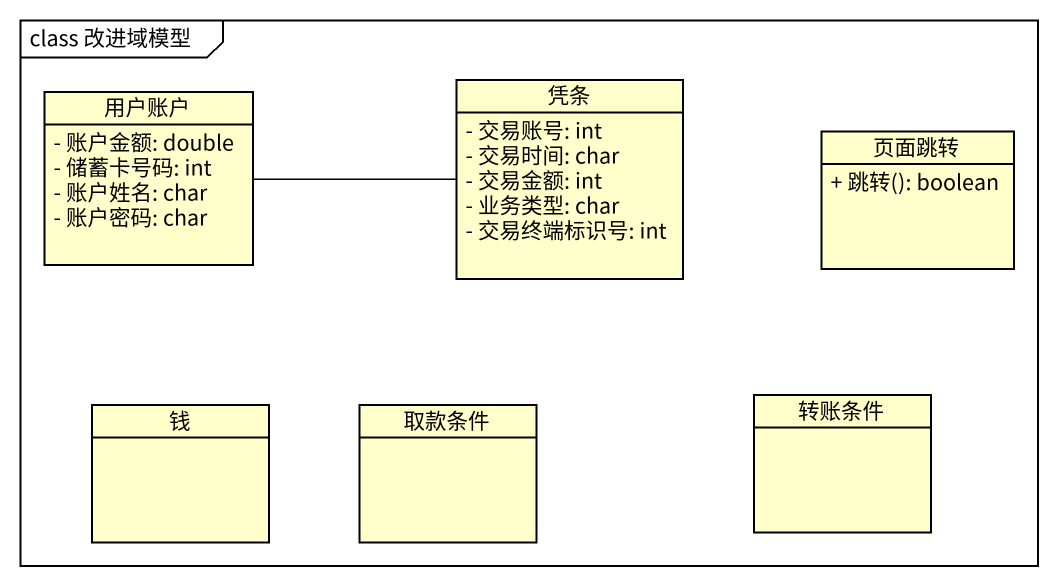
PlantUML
@startuml
mainframe class 改进域模型
hide circle
hide empty members
skinparam classAttributeIconSize 0
class 用户账户 {
  - 账户金额: double
  - 储蓄卡号码: int
  - 账户姓名: char
  - 账户密码: char
}
class 凭条 {
  - 交易账号: int
  - 交易时间: char
  - 交易金额: int
  - 业务类型: char
  - 交易终端标识号: int
}
class 页面跳转 {
  + 跳转(): boolean
}
class 钱
class 取款条件
class 转账条件
用户账户 -right- 凭条
@enduml
